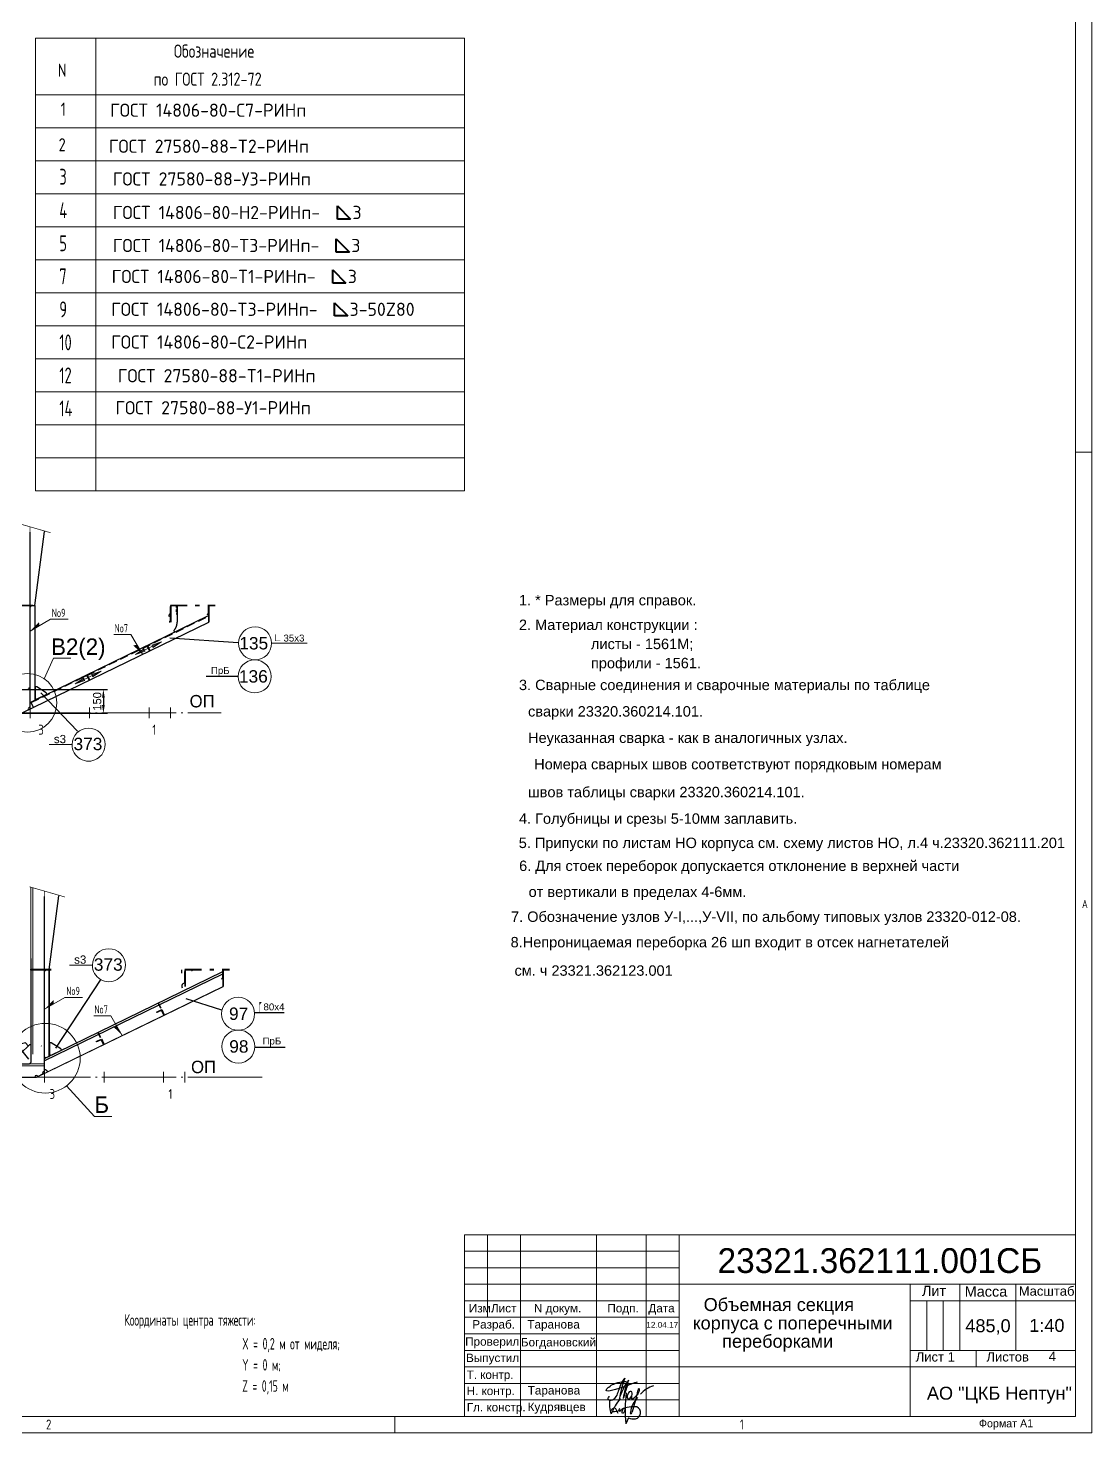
# Model space of a CAD drawing. Header units: millimetres. Extents: x 149544 to 197467, y -3118 to 25363.
# Drawn here: x 161749 to 168190, y 10130 to 18638 of the extents above; entities that cross this region are included whole.
import ezdxf

# ---------------------------------------------------------------- set-up
doc = ezdxf.new("R2010")
doc.units = ezdxf.units.MM
doc.header["$MEASUREMENT"] = 0
for name, pattern in [('DASH1', [187.5, 125, -62.5]), ('DASH5', [225, 100, -50, 25, -50]), ('DASH6', [25, 12.5, -12.5]), ('K5LT32768', [0]), ('K5LT32769', [0]), ('K5LT32790', [520, 450, -30, 10, -30]), ('K5LT32791', [0]), ('K5LT32795', [75, 50, -25]), ('K5LT_BASIC', [0])]:
    doc.linetypes.add(name, pattern=pattern)
doc.layers.add('IDENT', color=7, linetype='Continuous')
doc.layers.add('pen_7', color=1, linetype='Continuous')
doc.layers.add('рабочие', color=250, linetype='Continuous', lineweight=20)
doc.styles.add('Arial', font='arial.ttf')
doc.styles.add('KTEXTSTYLE', font='GOST_AU.SHX', dxfattribs={"width": 0.96, "height": 5})
doc.styles.add('style5', font='arial.ttf', dxfattribs={"height": 3})
doc.dimstyles.new('PB5', dxfattribs={"dimscale": 20, "dimtxt": 2.5, "dimasz": 2.5, "dimexe": 1.25, "dimexo": 0, "dimtad": 1, "dimdec": 0, "dimlfac": 0.25, "dimtxsty": 'Standard', "dimcen": 2.5, "dimclrd": 7, "dimclre": 7, "dimclrt": 4, "dimadec": 0, "dimazin": 0, "dimtfac": 1, "dimtdec": 0, "dimtmove": 0, "dimatfit": 3, "dimfxl": 1.25, "dimarcsym": 0})

# ---------------------------------------------------------------- blocks, each defined once
blk = doc.blocks.new('U0')
at = {"layer": 'IDENT', "color": 5, "linetype": 'K5LT_BASIC', "lineweight": 40, "true_color": 0x0000ff}
for p, q in [((-167707.6, 1807.4), (-167707.6, 1887.4)), ((-167707.6, 1887.4), (-167627.6, 1807.4)), ((-167627.6, 1807.4), (-167707.6, 1807.4))]:
    blk.add_line(p, q, dxfattribs=at)
at = {"layer": 'IDENT', "color": 7, "char_height": 0.2, "attachment_point": 1, "style": 'KTEXTSTYLE'}
for s, insert in [('\\H3.5;\\W0.965;\\Q15;\\Q0;\\W1.215;\\H80.00;{\\c16711935;ГОСТ 14806-80-T3-РИНп- }', (-169060.4, 1887.4)), ('\\H3.5;\\W0.965;\\Q15;\\Q0;\\W1.215;\\H80.00;{\\c16711935;3}', (-167616.2, 1887.4))]:
    blk.add_mtext(s, dxfattribs=dict(at, insert=insert))
blk = doc.blocks.new('U1')
at = {"layer": 'IDENT', "color": 5, "linetype": 'K5LT_BASIC', "lineweight": 40, "true_color": 0x0000ff}
for p, q in [((-167728.7, 1619.8), (-167728.7, 1699.8)), ((-167728.7, 1699.8), (-167648.7, 1619.8)), ((-167648.7, 1619.8), (-167728.7, 1619.8))]:
    blk.add_line(p, q, dxfattribs=at)
at = {"layer": 'IDENT', "color": 7, "char_height": 0.2, "attachment_point": 1, "style": 'KTEXTSTYLE'}
for s, insert in [('\\H3.5;\\W0.965;\\Q15;\\Q0;\\W1.215;\\H80.00;{\\c16711935;ГОСТ 14806-80-T1-РИНп- }', (-169067.3, 1699.8)), ('\\H3.5;\\W0.965;\\Q15;\\Q0;\\W1.215;\\H80.00;{\\c16711935;3}', (-167637.3, 1699.8))]:
    blk.add_mtext(s, dxfattribs=dict(at, insert=insert))
blk = doc.blocks.new('U2')
at = {"layer": 'IDENT', "color": 5, "linetype": 'K5LT_BASIC', "lineweight": 40, "true_color": 0x0000ff}
for p, q in [((-167717.8, 1421), (-167717.8, 1501)), ((-167717.8, 1501), (-167637.8, 1421)), ((-167637.8, 1421), (-167717.8, 1421))]:
    blk.add_line(p, q, dxfattribs=at)
at = {"layer": 'IDENT', "color": 7, "char_height": 0.2, "attachment_point": 1, "style": 'KTEXTSTYLE'}
for s, insert in [('\\H3.5;\\W0.965;\\Q15;\\Q0;\\W1.215;\\H80.00;{\\c16711935;ГОСТ 14806-80-T3-РИНп- }', (-169070.6, 1501)), ('\\H3.5;\\W0.965;\\Q15;\\Q0;\\W1.215;\\H80.00;{\\c16711935;3-50Z80}', (-167626.4, 1501))]:
    blk.add_mtext(s, dxfattribs=dict(at, insert=insert))
blk = doc.blocks.new('U21')
at = {"layer": 'IDENT', "color": 5, "linetype": 'K5LT_BASIC', "lineweight": 40, "true_color": 0x0000ff}
for p, q in [((-167700.5, 2007.4), (-167700.5, 2087.4)), ((-167700.5, 2087.4), (-167620.5, 2007.4)), ((-167620.5, 2007.4), (-167700.5, 2007.4))]:
    blk.add_line(p, q, dxfattribs=at)
at = {"layer": 'IDENT', "color": 7, "char_height": 0.2, "attachment_point": 1, "style": 'KTEXTSTYLE'}
for s, insert in [('\\H3.5;\\W0.965;\\Q15;\\Q0;\\W1.215;\\H80.00;{\\c16711935;ГОСТ 14806-80-H2-РИНп- }', (-169060.4, 2087.4)), ('\\H3.5;\\W0.965;\\Q15;\\Q0;\\W1.215;\\H80.00;{\\c16711935;3}', (-167609.1, 2087.4))]:
    blk.add_mtext(s, dxfattribs=dict(at, insert=insert))
blk = doc.blocks.new('*D3662')
at = {"color": 7, "lineweight": -2}
for p, q in [((161676.5, 14632.8), (162229.7, 14632.8)), ((162204.7, 14582.8), (162204.7, 14538.3)), ((161670.7, 14488.3), (162229.7, 14488.3))]:
    blk.add_line(p, q, dxfattribs=at)
at = {"color": 7}
for points in [[(162196.4, 14582.8), (162213, 14582.8), (162204.7, 14632.8)], [(162196.4, 14538.3), (162213, 14538.3), (162204.7, 14488.3)]]:
    blk.add_solid(points, dxfattribs=at)
at = {"layer": 'Defpoints', "color": 0}
for p in [(161676.5, 14632.8), (161670.7, 14488.3), (162204.7, 14488.3)]:
    blk.add_point(p, dxfattribs=at)
at = {"color": 4, "insert": (162167.2, 14560.5), "char_height": 50, "attachment_point": 5, "rotation": 90}
blk.add_mtext('150', dxfattribs=at)

msp = doc.modelspace()

# ---------------------------------------------------------------- hatches: boundary and pattern name
for points in [[(161817.2, 15018.9), (161815.1, 15041.5), (161761.3, 14985.9)], [(162407.8, 14902.2), (162385.2, 14900.1), (162440.8, 14846.3)], [(161904.6, 12729.2), (161902.5, 12751.8), (161848.7, 12696.2)], [(162285.8, 12593.7), (162263.2, 12591.6), (162318.8, 12537.9)]]:
    msp.add_hatch(color=0).paths.add_polyline_path(points)
at = {"layer": 'рабочие', "lineweight": 18}
h = msp.add_hatch(color=256, dxfattribs=at)
edge = h.paths.add_edge_path()
edge.add_line((163148.3, 12678.8), (163150.9, 12678.8))
edge.add_line((163150.9, 12678.8), (163150.9, 12720.1))
edge.add_arc((163157.3, 12720.1), 6.4, 142.35666, 180, ccw=False)
edge.add_line((163152.2, 12724), (163162, 12736.7))
edge.add_arc((163160.5, 12737.9), 1.92, 322.35666, 360)
edge.add_line((163162.4, 12737.9), (163162.4, 12738.6))
edge.add_arc((163160.5, 12738.6), 1.92, 360, 450)
edge.add_line((163160.5, 12740.5), (163148.3, 12740.5))
edge.add_line((163148.3, 12740.5), (163148.3, 12678.8))

# ---------------------------------------------------------------- linework, layer by layer
at = {"color": 0, "linetype": 'K5LT32768', "lineweight": 18}
for p, q in [((168190.4, 10130.1), (168190.4, 22010.1)), ((161883.8, 15057.5), (161761.3, 14985.9)), ((161991.7, 15057.6), (161883.9, 15057.6)), ((162371.7, 14964.6), (162268, 14964.6)), ((162371.7, 14964.6), (162440.8, 14846.3)), ((162399, 14844.2), (162556.3, 14920.8)), ((162497.9, 14900.9), (162556.3, 14920.8)), ((162497.9, 14900.9), (162506.8, 14896.6)), ((162504.6, 14887), (162556.3, 14920.8)), ((162504.6, 14887), (162506.8, 14896.6)), ((163439.6, 14913.2), (163222.2, 14913.2)), ((161846.8, 14697.8), (161902.9, 14823)), ((162007.8, 14823), (161902.9, 14823)), ((162450.7, 14877.9), (162399, 14844.2)), ((162457.4, 14864.1), (162399, 14844.2)), ((162450.7, 14877.9), (162448.6, 14868.3)), ((162457.4, 14864.1), (162448.6, 14868.3)), ((162034, 14666.5), (162191.3, 14743.1)), ((162132.9, 14723.2), (162191.3, 14743.1)), ((162132.9, 14723.2), (162141.8, 14719)), ((162139.6, 14709.4), (162191.3, 14743.1)), ((162085.7, 14700.2), (162034, 14666.5)), ((162092.4, 14686.4), (162034, 14666.5)), ((162085.7, 14700.2), (162083.6, 14690.6)), ((162092.4, 14686.4), (162083.6, 14690.6)), ((162139.6, 14709.4), (162141.8, 14719)), ((161761.3, 14459), (161761.3, 14523)), ((162121.3, 14459), (162121.3, 14523)), ((162481.3, 14459), (162481.3, 14523)), ((162611.3, 14459), (162611.3, 14523)), ((162015, 14298.5), (161876.4, 14298.5)), ((162138, 12962.8), (161999.4, 12962.8)), ((161971.2, 12767.8), (161848.7, 12696.2)), ((162079.1, 12767.9), (161971.3, 12767.9)), ((162249.7, 12656.1), (162146.1, 12656.1)), ((162249.7, 12656.1), (162318.8, 12537.9)), ((161848.7, 12252.7), (161848.7, 12316.7)), ((162208.7, 12252.7), (162208.7, 12316.7)), ((162568.7, 12252.7), (162568.7, 12316.7)), ((162698.7, 12252.7), (162698.7, 12316.7)), ((161980.6, 12231.3), (162150.9, 12046.3)), ((162255.8, 12046.3), (162150.9, 12046.3)), ((163970.4, 10230.1), (163970.4, 10130.1)), ((151370.4, 10130.1), (168190.4, 10130.1))]:
    msp.add_line(p, q, dxfattribs=at)
at = {"color": 0, "linetype": 'K5LT32769', "lineweight": 18}
for p, q in [((168090.4, 10230.1), (168090.4, 21910.1)), ((164391.5, 18576.9), (161793.4, 18576.9)), ((161793.4, 18576.9), (161793.4, 15834.8)), ((162158.2, 18576.9), (162158.2, 15834.8)), ((164391.5, 18576.9), (164391.5, 15834.8)), ((164391.5, 18234.8), (161793.4, 18234.8)), ((164391.5, 18034.8), (161793.4, 18034.8)), ((164391.5, 17834.8), (161793.4, 17834.8)), ((164391.5, 17634.8), (161793.4, 17634.8)), ((164391.5, 17434.8), (161793.4, 17434.8)), ((164391.5, 17234.8), (161793.4, 17234.8)), ((164391.5, 17034.8), (161793.4, 17034.8)), ((164391.5, 16834.8), (161793.4, 16834.8)), ((164391.5, 16634.8), (161793.4, 16634.8)), ((164391.5, 16434.8), (161793.4, 16434.8)), ((164391.5, 16234.8), (161793.4, 16234.8)), ((164391.5, 16034.8), (161793.4, 16034.8)), ((164391.5, 15834.8), (161793.4, 15834.8)), ((161765.7, 12424.7), (161765.7, 13435.1)), ((161777.7, 12424.7), (161777.7, 13431.7)), ((161846.7, 12364.7), (156310.7, 12364.7)), ((161846.7, 12352.7), (156310.7, 12352.7)), ((164390.4, 11330.1), (168090.4, 11330.1)), ((164390.4, 11330.1), (164390.4, 10230.1)), ((164530.4, 11330.1), (164530.4, 10830.1)), ((164730.4, 11330.1), (164730.4, 10230.1)), ((165190.4, 11330.1), (165190.4, 10230.1)), ((165490.4, 11330.1), (165490.4, 10230.1)), ((165690.4, 11330.1), (165690.4, 10230.1)), ((164390.4, 11230.1), (165690.4, 11230.1)), ((164390.4, 11130.1), (165690.4, 11130.1)), ((164390.4, 11030.1), (168090.4, 11030.1)), ((167090.4, 10230.1), (167090.4, 11030.1)), ((167390.4, 10630.1), (167390.4, 11030.1)), ((167730.4, 10630.1), (167730.4, 11030.1)), ((164390.4, 10930.1), (165690.4, 10930.1)), ((167090.4, 10930.1), (168090.4, 10930.1)), ((167190.4, 10630.1), (167190.4, 10930.1)), ((167290.4, 10630.1), (167290.4, 10930.1)), ((164390.4, 10830.1), (165690.4, 10830.1)), ((164390.4, 10730.1), (165690.4, 10730.1)), ((164390.4, 10630.1), (165690.4, 10630.1)), ((167090.4, 10630.1), (168090.4, 10630.1)), ((167490.4, 10530.1), (167490.4, 10630.1)), ((164390.4, 10530.1), (168090.4, 10530.1)), ((164390.4, 10430.1), (165690.4, 10430.1)), ((164390.4, 10330.1), (165690.4, 10330.1)), ((151770.4, 10230.1), (168090.4, 10230.1))]:
    msp.add_line(p, q, dxfattribs=at)
at = {"color": 7, "linetype": 'K5LT32768', "lineweight": 18}
msp.add_line((168090.4, 16070.1), (168190.4, 16070.1), dxfattribs=at)
at = {"color": 7}
for p, q in [((161761.3, 15141), (161761.3, 15584.9)), ((161789.3, 15142.2), (161847.2, 15589.1)), ((163020.6, 14916), (162607.5, 14943.5)), ((161759.3, 14631), (161678.3, 14631)), ((161826.7, 14611.4), (162048.6, 14379.7)), ((161848.7, 12934.7), (161848.7, 13378.6)), ((161876.7, 12935.9), (161934.6, 13382.8)), ((161765.7, 12933.1), (161765.7, 12937.7)), ((161767.8, 12374.7), (161767.8, 13002.5)), ((162189.6, 12877.9), (161914.9, 12460)), ((161495.4, 12712.5), (161751.6, 12393.7)), ((162921, 12690.7), (162706.1, 12759.1)), ((163119.8, 12675.7), (163300, 12675.7)), ((163125.5, 12467.1), (163305.7, 12467.1))]:
    msp.add_line(p, q, dxfattribs=at)
at = {"color": 0, "linetype": 'DASH5'}
for p, q in [((161678.3, 15144), (161801.3, 15144)), ((161678.3, 15141), (161801.3, 15141)), ((162611.3, 15144), (162881.3, 15144)), ((162611.3, 15144), (162881.3, 15144)), ((162611.3, 15141), (162881.3, 15141)), ((162611.3, 15141), (162881.3, 15141)), ((162611.3, 15089.9), (162611.3, 15136)), ((162651.3, 15136), (162651.3, 15039.8)), ((162651.3, 15136), (162651.3, 15039.8)), ((162841.3, 15089.9), (162841.3, 15136)), ((161765.7, 12937.7), (161888.7, 12937.7)), ((161765.7, 12934.7), (161888.7, 12934.7)), ((161808.7, 12937.7), (161888.7, 12937.7)), ((161808.7, 12934.7), (161888.7, 12934.7)), ((162678.7, 12913.9), (162678.7, 12934.7)), ((162698.7, 12937.7), (162968.7, 12937.7)), ((162698.7, 12937.7), (162968.7, 12937.7)), ((162698.7, 12934.7), (162968.7, 12934.7)), ((162698.7, 12934.7), (162968.7, 12934.7)), ((162928.7, 12883.6), (162928.7, 12929.7))]:
    msp.add_line(p, q, dxfattribs=at)
at = {"color": 0, "linetype": 'K5LT32791', "lineweight": 18}
for p, q in [((161759.3, 14514.4), (161759.3, 15141)), ((161761.3, 14514.4), (161761.3, 15141)), ((162611.3, 15041), (162611.3, 15141)), ((162614.3, 15041), (162614.3, 15141)), ((162841.3, 15041), (162841.3, 15141)), ((162844.3, 15041), (162844.3, 15141)), ((161711.3, 14491), (162841.3, 15041)), ((161712.6, 14488.3), (162842.6, 15038.3)), ((161846.7, 12308.1), (161846.7, 12934.7)), ((161846.7, 12308.1), (161846.7, 12934.7)), ((161848.7, 12308.1), (161848.7, 12934.7)), ((161848.7, 12308.1), (161848.7, 12934.7)), ((162698.7, 12834.7), (162698.7, 12934.7)), ((162701.7, 12834.7), (162701.7, 12934.7)), ((162928.7, 12834.7), (162928.7, 12934.7)), ((162931.7, 12834.7), (162931.7, 12934.7)), ((161798.7, 12284.7), (162928.7, 12834.7)), ((161800, 12282), (162930, 12832)), ((161846.7, 12308.1), (161846.7, 12364.7)), ((155956.1, 12284.7), (161798.7, 12284.7)), ((155956.1, 12284.7), (161798.7, 12284.7)), ((155956.1, 12281.7), (161798.7, 12281.7))]:
    msp.add_line(p, q, dxfattribs=at)
at = {"color": 0, "linetype": 'Continuous'}
for p, q in [((161766, 14556.5), (162841.3, 15079.9)), ((161768.3, 15141), (161791.3, 15141)), ((161791.3, 14568.8), (161791.3, 15141)), ((162611.3, 15048), (162611.3, 15079.9)), ((161761.3, 14554.2), (161791.3, 14568.8)), ((161781.3, 14525.1), (161766, 14556.5)), ((161855.7, 12934.7), (161878.7, 12934.7)), ((161855.7, 12934.7), (161878.7, 12934.7)), ((161876.7, 12410.5), (161876.7, 12935.9)), ((161878.7, 12412.6), (161878.7, 12934.7)), ((161879.1, 12410.9), (161878.7, 12934.7)), ((161847, 12383.8), (162927, 12909.5)), ((161848.7, 12398), (162928.7, 12923.7)), ((162698.7, 12854.7), (162698.7, 12923.7)), ((161829.5, 12472.8), (161827.4, 12475)), ((161848.7, 12329), (161848.7, 12398)), ((161855, 12401.1), (161878.7, 12412.6)), ((161798.7, 12284.7), (161846.7, 12308.1))]:
    msp.add_line(p, q, dxfattribs=at)
at = {"color": 0, "linetype": 'K5LT32795', "lineweight": 18}
for p, q in [((161768.3, 14551.8), (162840.5, 15073.7)), ((161789.3, 14567.9), (161789.3, 15142.2)), ((161876.7, 12411.7), (161876.7, 12935.9))]:
    msp.add_line(p, q, dxfattribs=at)
msp.add_line((162827.1, 14712.9), (163017.1, 14712.9))
at = {"color": 0, "linetype": 'K5LT32790', "lineweight": 18}
for p, q in [((155956.1, 14491), (162917.5, 14491)), ((155956.1, 12284.7), (163178.7, 12284.7))]:
    msp.add_line(p, q, dxfattribs=at)
at = {"color": 0, "linetype": 'DASH1'}
for p, q in [((162551.6, 12700.6), (162538.2, 12728)), ((162554.3, 12701.9), (162540.9, 12729.4)), ((162186.6, 12523), (162173.2, 12550.4)), ((162189.3, 12524.3), (162175.9, 12551.7))]:
    msp.add_line(p, q, dxfattribs=at)
at = {"color": 7, "linetype": 'Continuous', "lineweight": 30}
msp.add_line((165384.9, 10221.5), (165367.8, 10185.3), dxfattribs=at)
at = {"color": 7}
for points, const_width in [([(161760.1, 15617.9), (161669.4, 15644)], 4), ([(161760.1, 14517.1), (161760.1, 15617.9)], 5), ([(161760.1, 15617.9), (161885.2, 15581.8)], 4), ([(161847.6, 13411.7), (161756.9, 13437.7)], 4), ([(161847.6, 12310.8), (161847.6, 13411.7)], 5), ([(161847.6, 13411.7), (161972.7, 13375.5)], 4)]:
    msp.add_lwpolyline(points, dxfattribs=dict(at, const_width=const_width))
at = {"const_width": 3}
msp.add_lwpolyline([(163246, 14966.4), (163246, 14927.2), (163276.5, 14927.2)], dxfattribs=at)
at = {"linetype": 'Continuous', "lineweight": 30, "const_width": 0.125}
msp.add_lwpolyline([(165378.5, 10396.3, 0.000016), (165378.7, 10396.3)], format="xyb", dxfattribs=at)
at = {"color": 0, "linetype": 'DASH5'}
msp.add_polyline3d([(162631.3, 14988.8, 0), (162635.7, 14979.8, 0), (162832.3, 15075.5, 0)], dxfattribs=at)
at = {"color": 0, "linetype": 'DASH6'}
for points in [[(162651.3, 15141, 0), (162646.3, 15141, 0), (162646.3, 15091, 0), (162651.3, 15091, 0), (162651.3, 15141, 0)], [(162651.3, 15141, 0), (162646.3, 15141, 0), (162646.3, 15091, 0), (162651.3, 15091, 0), (162651.3, 15141, 0)], [(162486.3, 14868.2, 0), (162483.6, 14866.9, 0), (162469.6, 14895.7, 0), (162440.8, 14881.7, 0), (162439.5, 14884.4, 0), (162471, 14899.7, 0), (162486.3, 14868.2, 0)], [(162121.3, 14690.5, 0), (162118.6, 14689.2, 0), (162104.6, 14718, 0), (162075.8, 14704, 0), (162074.5, 14706.7, 0), (162106, 14722, 0), (162121.3, 14690.5, 0)], [(162573.7, 12661.9, 0), (162571, 12660.6, 0), (162557, 12689.4, 0), (162528.3, 12675.4, 0), (162526.9, 12678.1, 0), (162558.4, 12693.4, 0), (162573.7, 12661.9, 0)], [(162208.7, 12484.3, 0), (162206, 12483, 0), (162192, 12511.7, 0), (162163.3, 12497.7, 0), (162161.9, 12500.4, 0), (162193.4, 12515.7, 0), (162208.7, 12484.3, 0)]]:
    msp.add_polyline3d(points, dxfattribs=at)
at = {"color": 0, "linetype": 'Continuous'}
for points in [[(162486.3, 14868.2, 0), (162483.6, 14866.9, 0), (162469.6, 14895.7, 0), (162440.8, 14881.7, 0), (162439.5, 14884.4, 0), (162471, 14899.7, 0), (162486.3, 14868.2, 0)], [(162121.3, 14690.5, 0), (162118.6, 14689.2, 0), (162104.6, 14718, 0), (162075.8, 14704, 0), (162074.5, 14706.7, 0), (162106, 14722, 0), (162121.3, 14690.5, 0)], [(161863, 14603.8, 0), (161858.6, 14612.7, 0), (161801.3, 14648.7, 0), (161791.3, 14648.7, 0), (161791.3, 14578.9, 0), (161800.3, 14573.2, 0), (161863, 14603.8, 0)], [(162573.7, 12661.9, 0), (162571, 12660.6, 0), (162557, 12689.4, 0), (162528.3, 12675.4, 0), (162526.9, 12678.1, 0), (162558.4, 12693.4, 0), (162573.7, 12661.9, 0)], [(162208.7, 12484.3, 0), (162206, 12483, 0), (162192, 12511.7, 0), (162163.3, 12497.7, 0), (162161.9, 12500.4, 0), (162193.4, 12515.7, 0), (162208.7, 12484.3, 0)], [(161767.8, 12479.7, 0), (161757.8, 12479.7, 0), (161647.8, 12374.7, 0), (161647.8, 12364.7, 0), (161757.8, 12364.7, 0), (161767.8, 12374.7, 0)], [(161749.6, 12473.9, 0), (161732.3, 12492, 0), (161683.7, 12480.2, 0)], [(161950.5, 12447.6, 0), (161946.1, 12456.6, 0), (161888.7, 12492.5, 0), (161878.7, 12492.5, 0), (161878.7, 12422.6, 0), (161887.7, 12417, 0), (161950.5, 12447.6, 0)], [(161846.7, 12319.1, 0), (161843.6, 12318.6, 0), (161840.8, 12317.2, 0), (161838.6, 12315, 0), (161837.2, 12312.2, 0), (161836.7, 12309.1, 0), (161837.2, 12306, 0), (161838.3, 12304, 0)]]:
    msp.add_polyline3d(points, dxfattribs=at)
at = {"color": 0, "linetype": 'K5LT32768', "lineweight": 18}
for centre, radius in [((163123, 14912.1), 100), ((163120.7, 14711.5), 100), ((161744.9, 14552.3), 177.6), ((163020.6, 12668.3), 100), ((161853.2, 12399.4), 211), ((163021.9, 12470.2), 100)]:
    msp.add_circle(centre, radius, dxfattribs=at)
at = {"color": 0, "linetype": 'Continuous'}
for centre, radius, start, end in [((161761.3, 15141), 7, 270, 360), ((162611.3, 15041), 7, 90, 205.95376), ((161759, 14631.7), 10, 147.97819, 183.95486), ((161759, 14631.7), 10, 90, 147.97819), ((161759.3, 14514.4), 10, 147.97819, 205.95396), ((161759.3, 14514.4), 10, 90, 147.97819), ((161848.7, 12934.7), 7, 270, 360), ((161848.7, 12934.7), 7, 270, 360), ((162698.7, 12834.7), 20, 89.99999, 205.95293), ((161848.7, 12398), 7, 25.95377, 90), ((161798.7, 12284.7), 10, 0.00001, 180), ((161848.7, 12309), 20, 25.95288, 89.99999)]:
    msp.add_arc(centre, radius, start, end, dxfattribs=at)
at = {"color": 0, "linetype": 'DASH5'}
for centre, radius, start, end in [((162611.3, 15079.9), 10, 147.97832, 205.95384), ((162611.3, 15079.9), 10, 89.99999, 147.97831), ((162651.3, 15141), 5, 270, 0), ((162651.3, 15141), 5, 270, 0), ((162841.3, 15079.9), 10, 89.99999, 147.97831), ((162576.3, 15039.8), 75, 317.16657, 0.00014), ((162576.3, 15039.8), 75, 317.16657, 0.00014), ((162738.7, 12934.7), 5, 270, 0), ((162738.7, 12934.7), 5, 270, 0), ((162928.7, 12873.6), 10, 89.99999, 147.97831)]:
    msp.add_arc(centre, radius, start, end, dxfattribs=at)
at = {"color": 0, "linetype": 'K5LT32768', "lineweight": 18}
for centre, start, end in [((162115, 14298.5), 0, 179.99998), ((162115, 14298.5), 179.99998, 0), ((162238, 12962.8), 0, 179.99998), ((162238, 12962.8), 179.99998, 0)]:
    msp.add_arc(centre, 100, start, end, dxfattribs=at)
at = {"linetype": 'Continuous', "lineweight": 30}
for centre, radius, start, end in [((166434.4, 10109.3), 1129.4, 161.81149, 168.49479), ((165711.7, 10215.1), 402.2, 144.37556, 162.73031), ((165740.2, 10285.9), 391.2, 155.29017, 172.24665), ((166220.4, 10105.5), 898.6, 159.7159, 164.9632), ((165577.8, 10260.6), 160, 105.27487, 139.35997), ((165552, 10232.9), 157.9, 134.76419, 172.25498), ((165439.9, 10342.8), 38.5, 162.50628, 184.93291)]:
    msp.add_arc(centre, radius, start, end, dxfattribs=at)
at = {"color": 7, "linetype": 'Continuous', "lineweight": 30}
for centre, radius, start, end in [((165486.2, 10314), 217.6, 176.13822, 198.06328), ((165694.9, 10061.9), 454.8, 142.66623, 156.05406), ((166386, 10270.2), 1021.8, 174.26287, 184.7656), ((165302.8, 10252.2), 28.3, 104.8241, 165.30041), ((165287.5, 10379.3), 120.4, 268.78411, 297.76715), ((165138.1, 10176.7), 196.7, 21.28942, 31.90023), ((165332.3, 10268.5), 6.52, 90.393, 15.35635), ((165415.9, 10113.8), 174.6, 83.63562, 114.43212), ((165419.4, 10305.9), 91.2, 247.75077, 274.6031), ((165419, 10252.6), 38.3, 281.5953, 65.01156)]:
    msp.add_arc(centre, radius, start, end, dxfattribs=at)
at = {"linetype": 'Continuous', "lineweight": 30, "extrusion": (0, 0, -1)}
msp.add_ellipse((165391.5, 10359), major_axis=(-9, -22.5), ratio=0.538386, dxfattribs=at)
at = {"color": 7, "linetype": 'Continuous', "lineweight": 30}
msp.add_ellipse((165354.4, 10264.4), major_axis=(5.9, 15.8), ratio=0.38842, dxfattribs=at)
at = {"linetype": 'Continuous', "lineweight": 30}
msp.add_ellipse((165400.9, 10255.5), major_axis=(3.52, 9.59), ratio=0.477639, start_param=1.885532, end_param=4.669668, dxfattribs=at)
for points, knots in [([(165436.7, 10436.6), (165422.1, 10435.5), (165326.9, 10394.7), (165228, 10370.8), (165269.4, 10413.2), (165301.1, 10429.8), (165334.5, 10440.9), (165386.3, 10443.4), (165379.9, 10421.9), (165377.5, 10417)], [120.750049, 120.750049, 120.750049, 120.750049, 379.261703, 762.008271, 840.964721, 983.024069, 1196.903919, 1332.914372, 1401.96047, 1401.96047, 1401.96047, 1401.96047]), ([(165361.4, 10461.8), (165353.1, 10454.6), (165321.5, 10390.9), (165321.8, 10368.1), (165291, 10324.9), (165259.4, 10325.6), (165259.9, 10343.7), (165269, 10351.1), (165269, 10351.1)], [0, 0, 0, 0, 89.820408, 414.907713, 533.665291, 644.266869, 710.596438, 714.615143, 714.615143, 714.615143, 714.615143]), ([(165446.2, 10397.9), (165442.2, 10397.4), (165420.2, 10297.5), (165405.3, 10253.4), (165405.3, 10253.4)], [45.762487, 45.762487, 45.762487, 45.762487, 279.412898, 601.250443, 601.250443, 601.250443, 601.250443]), ([(165444, 10395), (165444, 10395), (165444.7, 10396.5), (165447.2, 10400), (165451.7, 10388.4), (165444.9, 10374.3), (165437, 10359.8)], [27.864588, 27.864588, 27.864588, 27.864588, 27.924947, 44.852587, 64.290953, 136.407916, 136.407916, 136.407916, 136.407916]), ([(165401.5, 10339.5), (165405.9, 10334.7), (165417.2, 10335.8), (165436.9, 10361.7), (165437, 10359.8)], [23.915088, 23.915088, 23.915088, 23.915088, 57.636338, 135.350085, 135.350085, 135.350085, 135.350085])]:
    msp.add_open_spline(points, degree=3, knots=knots, dxfattribs=at)

# ---------------------------------------------------------------- block references
at = {"color": 0}
for name in ['U21', 'U0', 'U1', 'U2']:
    msp.add_blockref(name, (331322, 15474.1), dxfattribs=at)

# ---------------------------------------------------------------- texts
at = {"color": 0, "style": 'Arial'}
for s, height, p in [('Лит', 62.72, (167160.9, 10959)), ('Масса', 62.72, (167420, 10955.2)), ('Масштаб', 56.45, (167747.6, 10961)), ('Изм.', 50.8, (164417.6, 10859.8)), ('Лист', 50.8, (164551.7, 10860.2)), ('N докум.', 50.8, (164811.6, 10860.2)), ('Подп.', 50.8, (165256.4, 10860.2)), ('Дата', 50.8, (165504.9, 10860.2)), ('Объемная секция', 78.4, (165839.5, 10868.1)), ('Разраб.', 50.8, (164438.5, 10762.1)), ('Таранова', 50.8, (164772, 10762.1)), ('корпуса с поперечными', 78.4, (165773.1, 10756.6)), ('485,0', 78.4, (167424.1, 10739.9)), ('1:40', 78.4, (167811.3, 10741.8)), ('12.04.17', 35.56, (165492.2, 10766.9)), ('переборками', 78.4, (165951.8, 10646.1)), ('Проверил', 50.8, (164395.2, 10658.2)), ('Богдановский', 50.803, (164732.7, 10653.9)), ('Выпустил', 50.8, (164400.7, 10559.5)), ('Лист 1', 56.45, (167123.4, 10562.3)), ('Листов', 56.45, (167551.9, 10562.3)), ('4', 56.4, (167929.3, 10565.9)), ('Т. контр.', 50.8, (164404.3, 10457)), ('Н. контр.', 50.8, (164404.3, 10359.2)), ('Таранова', 50.8, (164774.1, 10362.6)), ('AO "ЦКБ Нептун"', 78.4, (167191.4, 10331.5)), ('Гл. констр.', 50.803, (164405.2, 10260)), ('Кудрявцев', 50.8, (164773.5, 10262))]:
    msp.add_text(s, height=height, dxfattribs=at).set_placement(p)
at = {"color": 0, "style": 'KTEXTSTYLE', "width": 0.765}
for s, p in [('Координаты центра тяжести:', (162331.8, 10779.1)), ('X = 0,2 м от миделя;', (163045.4, 10635)), ('Y = 0 м;', (163045.4, 10507.1)), ('Z = 0,15 м', (163045.5, 10379.1))]:
    msp.add_text(s, height=70, dxfattribs=at).set_placement(p)
at = {"color": 0, "attachment_point": 1}
for s, insert, char_height, style in [('\\H3.5;\\W0.965;\\Q15;\\Q0;\\H80.00;{\\c16711935;Обозначение}', (162631.7, 18538.7), 2.5, 'KTEXTSTYLE'), ('\\H3.5;\\W0.965;\\Q15;\\Q0;\\H80.00;{\\c16711935;N}', (161928.4, 18422.9), 2.5, 'KTEXTSTYLE'), ('\\H3.5;\\W0.965;\\Q15;\\Q0;\\H80.00;{\\c16711935;по ГОСТ 2.312-72}', (162508.9, 18368.9), 2.5, 'KTEXTSTYLE'), ('\\H3.5;\\W0.965;\\Q15;\\Q0;\\H80.00;{\\c16711935;1}', (161946.2, 18186.8), 2.5, 'KTEXTSTYLE'), ('{\\H32x;\\W1.215;\\C6;\\c16711935;ГОСТ 14806-80-С7-РИНп}', (162245.7, 18181), 2.5, 'KTEXTSTYLE'), ('\\H3.5;\\W0.965;\\Q15;\\Q0;\\H80.00;{\\c16711935;2}', (161933.9, 17971.5), 2.5, 'KTEXTSTYLE'), ('\\H3.5;\\W0.965;\\Q15;\\Q0;\\W1.215;\\H80.00;{\\c16711935;ГОСТ 27580-88-T2-РИНп }', (162237.7, 17962.6), 2.5, 'KTEXTSTYLE'), ('\\H3.5;\\W0.965;\\Q15;\\Q0;\\W0.815;\\H96.00;{\\c16711935;3}', (161938.1, 17785.8), 2.5, 'KTEXTSTYLE'), ('\\H3.5;\\W0.965;\\Q15;\\Q0;\\W1.215;\\H80.00;{\\c16711935;ГОСТ 27580-88-У3-РИНп}', (162261.5, 17764.6), 2.5, 'KTEXTSTYLE'), ('\\H3.5;\\W0.965;\\Q15;\\Q0;\\W0.815;\\H96.00;{\\c16711935;4}', (161938.1, 17582.8), 2.5, 'KTEXTSTYLE'), ('\\H3.5;\\W0.965;\\Q15;\\Q0;\\W0.815;\\H96.00;{\\c16711935;5}', (161938.1, 17382.8), 2.5, 'KTEXTSTYLE'), ('\\H3.5;\\W0.965;\\Q15;\\Q0;\\W0.815;\\H96.00;{\\c16711935;7}', (161938.1, 17182.8), 2.5, 'KTEXTSTYLE'), ('\\H3.5;\\W0.965;\\Q15;\\Q0;\\W0.815;\\H96.00;{\\c16711935;9}', (161938.1, 16982.8), 2.5, 'KTEXTSTYLE'), ('\\H3.5;\\W0.965;\\Q15;\\Q0;\\W0.815;\\H96.00;{\\c16711935;10}', (161938.1, 16782.8), 2.5, 'KTEXTSTYLE'), ('\\H3.5;\\W0.965;\\Q15;\\Q0;\\W1.215;\\H80.00;{\\c16711935;ГОСТ 14806-80-С2-РИНп}', (162252, 16776.9), 2.5, 'KTEXTSTYLE'), ('\\H3.5;\\W0.965;\\Q15;\\Q0;\\W0.815;\\H96.00;{\\c16711935;12}', (161938.1, 16582.8), 2.5, 'KTEXTSTYLE'), ('\\H3.5;\\W0.965;\\Q15;\\Q0;\\W1.215;\\H80.00;{\\c16711935;ГОСТ 27580-88-T1-РИНп}', (162291.6, 16572.7), 2.5, 'KTEXTSTYLE'), ('\\H3.5;\\W0.965;\\Q15;\\Q0;\\W0.815;\\H96.00;{\\c16711935;14}', (161938.1, 16382.8), 2.5, 'KTEXTSTYLE'), ('\\H3.5;\\W0.965;\\Q15;\\Q0;\\W1.215;\\H80.00;{\\c16711935;ГОСТ 27580-88-У1-РИНп}', (162277.2, 16378.8), 2.5, 'KTEXTSTYLE'), ('\\H3.5;\\W0.965;\\Q15;\\Q0;\\W0.765;\\H50.00;{\\c16711935;No9}', (161892.5, 15121.6), 2.5, 'KTEXTSTYLE'), ('\\H3.5;\\W0.965;\\Q15;\\Q0;\\W0.765;\\H50.00;{\\c16711935;No7}', (162272.5, 15028.6), 2.5, 'KTEXTSTYLE'), ('{\\H24x;\\W0.965;\\C6; 3}', (161781.4, 14419), 2.5, 'KTEXTSTYLE'), ('{\\H24x;\\W0.965;\\C6;1 }', (162501.4, 14419), 2.5, 'KTEXTSTYLE'), ('\\H3.5;\\W0.965;\\Q15;\\Q0;\\W0.765;\\H50.00;{\\c16711935;No9}', (161980, 12831.9), 2.5, 'KTEXTSTYLE'), ('\\H3.5;\\W0.965;\\Q15;\\Q0;\\W0.765;\\H50.00;{\\c16711935;No7}', (162150.5, 12720.1), 2.5, 'KTEXTSTYLE'), ('{\\H24x;\\W0.965;\\C6; 3}', (161849.4, 12212.7), 2.5, 'KTEXTSTYLE'), ('{\\H24x;\\W0.965;\\C6; 1}', (162569.4, 12212.7), 2.5, 'KTEXTSTYLE'), ('\\H3.5;\\W0.965;\\Q15;\\Q0;\\H60.00;{\\c16711935;1}', (166058.9, 10211.3), 2.5, 'KTEXTSTYLE'), ('\\H3.5;\\W0.965;\\Q15;\\Q0;\\H48.00;{\\c16711935;Формат А1}', (167506.1, 10211.9), 56.448, 'Arial')]:
    msp.add_mtext(s, dxfattribs=dict(at, insert=insert, char_height=char_height, style=style))
at = {"color": 7, "char_height": 2.5, "attachment_point": 1, "style": 'KTEXTSTYLE'}
for s, insert in [('\\H3.5;\\W0.965;\\Q15;\\Q0;\\H50.00;{\\c16711935;A}', (168130.4, 13358.5)), ('\\H3.5;\\W0.965;\\Q15;\\Q0;\\H60.00;{\\c16711935;2}', (161857.8, 10211.1))]:
    msp.add_mtext(s, dxfattribs=dict(at, insert=insert))
at = {"layer": 'pen_7', "color": 0, "style": 'style5'}
for s, height, p in [('1. * Размеры для справок.', 63, (164721.1, 15141.9)), ('2. Материал конструкции :', 63, (164721.1, 14992.8)), ('35х3', 42, (163295, 14923)), ('листы - 1561М;', 63, (165157.1, 14876.9)), ('профили - 1561.', 63, (165157.1, 14761.2)), ('ПрБ', 42, (162855.9, 14726.7)), ('3. Сварные соединения и сварочные материалы по таблице', 63, (164721.1, 14628.7)), ('  сварки 23320.360214.101.', 63, (164727.2, 14468.6)), ('s3', 50, (161904.7, 14307.4)), ('  Неуказанная сварка - как в аналогичных узлах.', 63, (164727.2, 14308.7)), (' Номера сварных швов соответствуют порядковым номерам', 63, (164788.9, 14148.7)), ('  швов таблицы сварки 23320.360214.101.', 63, (164727.2, 13979.9)), ('4. Голубницы и срезы 5-10мм заплавить.', 63, (164721.1, 13819.2)), ('5. Припуски по листам НО корпуса см. схему листов НО, л.4 ч.23320.362111.201', 63, (164719.9, 13672.2)), ('6. Для стоек переборок допускается отклонение в верхней части', 63, (164722.1, 13533.2)), ('  от вертикали в пределах 4-6мм.', 63, (164730.7, 13375.7)), ('7. Обозначение узлов У-I,...,У-VII, по альбому типовых узлов 23320-012-08.', 63, (164673.3, 13225.1)), ('8.Непроницаемая переборка 26 шп входит в отсек нагнетателей ', 63, (164670.5, 13070.8)), ('s3', 50, (162027.7, 12971.7)), ('см. ч 23321.362123.001', 63, (164694.2, 12898.8)), ('ПрБ', 42, (163168.4, 12482.7))]:
    msp.add_text(s, height=height, dxfattribs=at).set_placement(p)
at = {"layer": 'pen_7', "color": 0, "style": 'style5', "width": 0.965}
for s, height, p in [('В2(2) ', 100, (161888.1, 14841.8)), ('ОП', 75, (162726.8, 14524.2)), ('ОП', 75, (162735.5, 12309)), ('Б', 100, (162150.6, 12068.2)), ('23321.362111.001СБ', 150, (165923.7, 11098.7))]:
    msp.add_text(s, height=height, dxfattribs=at).set_placement(p)
at = {"layer": 'pen_7', "color": 2, "style": 'style5'}
for s, height, p in [('135', 75, (163027.7, 14875.1)), ('136', 75, (163025.4, 14674.5)), ('373', 75, (162023.7, 14265.1)), ('373', 75, (162146.7, 12929.4)), ('97', 75, (162965.4, 12631.4)), ('80x4', 42, (163174.1, 12689)), ('98', 75, (162966.8, 12433.2))]:
    msp.add_text(s, height=height, dxfattribs=at).set_placement(p)

# ---------------------------------------------------------------- dimensions: what is measured, and where the dimension line sits
at = {"color": 7}
dim = msp.add_linear_dim(base=(162204.7, 14488.3), p1=(161676.5, 14632.8), p2=(161670.7, 14488.3), angle=90, text='150', dimstyle='PB5', dxfattribs=at)
dim.commit()
dim.dimension.update_dxf_attribs({"geometry": '*D3662', "text_midpoint": (162167.2, 14560.5)})

doc.saveas('drawing.dxf')
